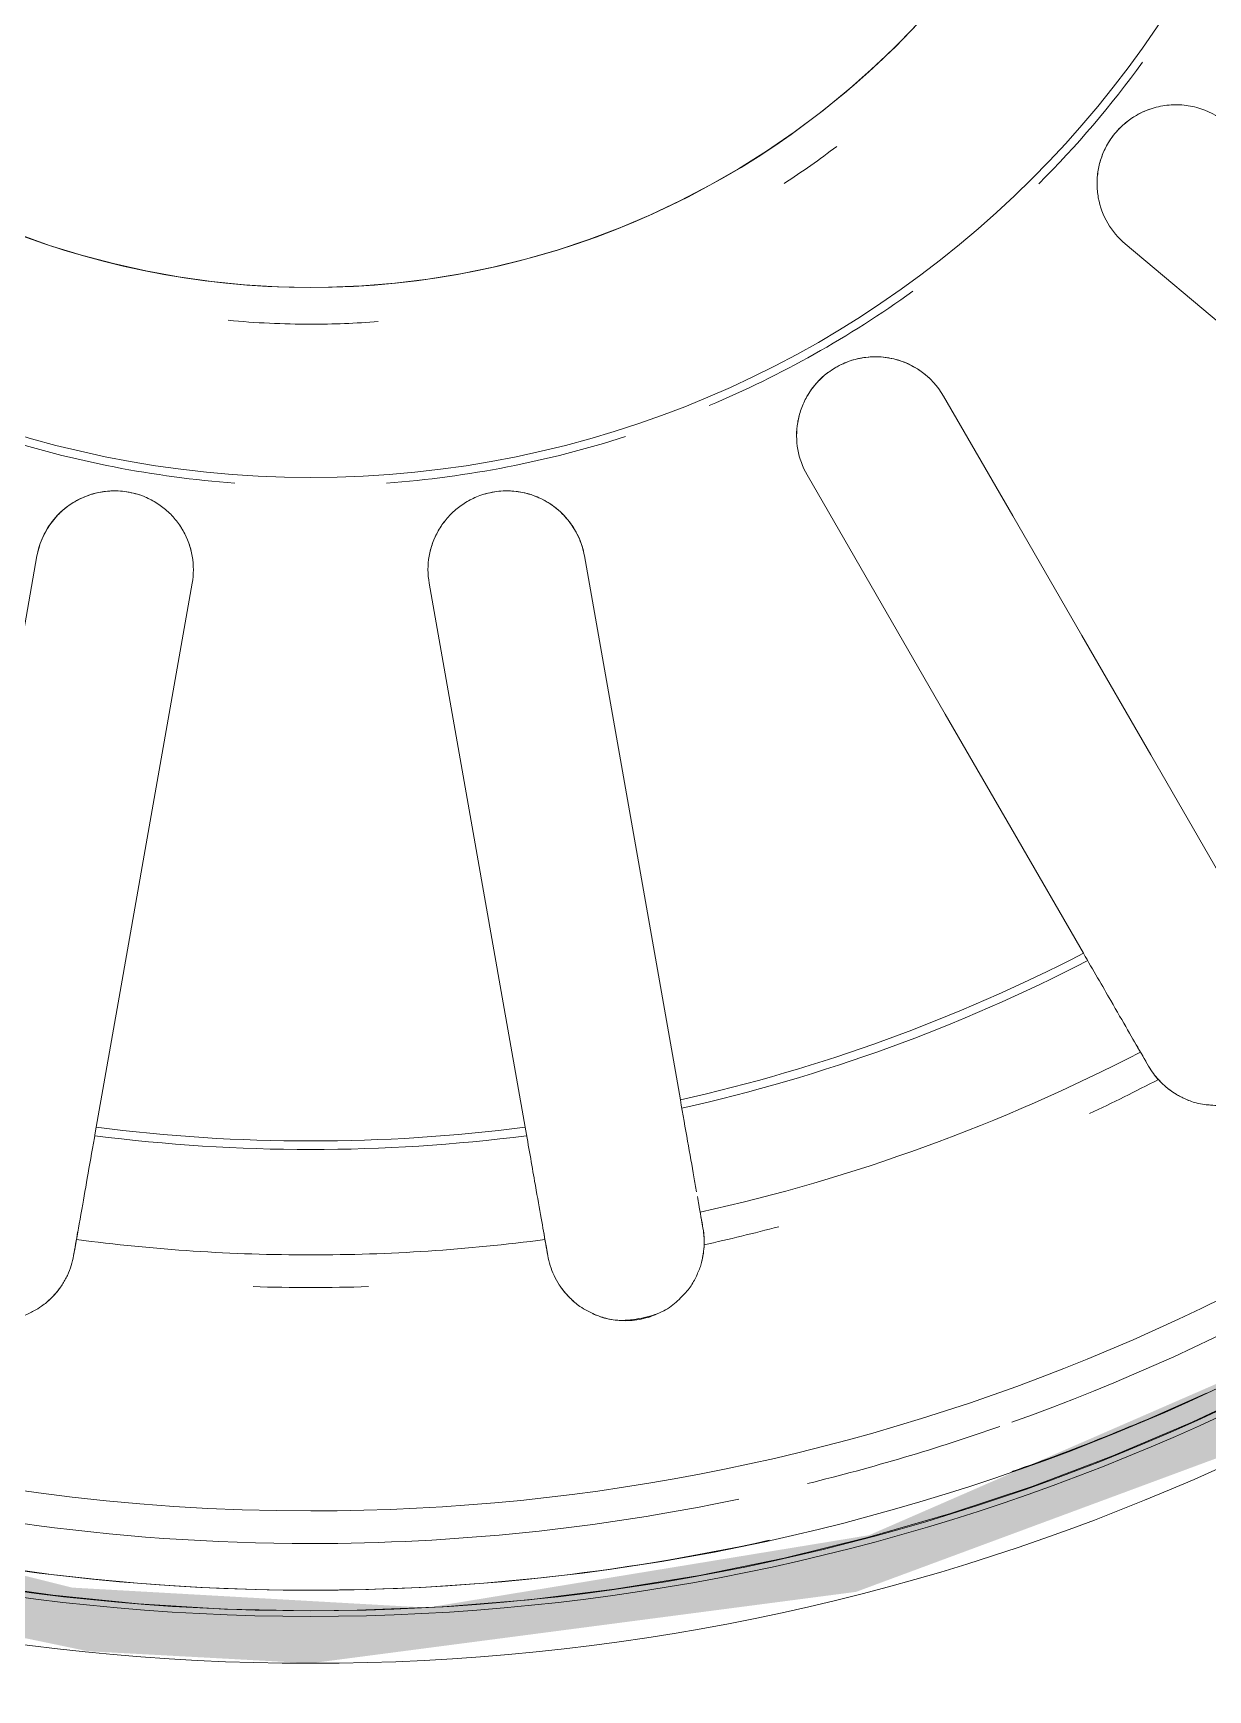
# Model space of a CAD drawing. Header units: millimetres. Extents: x -11245 to 8231, y -22520 to -3800.
# Drawn here: x -7541.9 to -7519.54, y -15010.23 to -14978.68 of the extents above; entities that cross this region are included whole.
import ezdxf

# ---------------------------------------------------------------- set-up
doc = ezdxf.new("R2010")
doc.units = ezdxf.units.MM
for name, color, linetype, lineweight in [('A-DETL-THIN', 151, 'Continuous', 9), ('A-FLOR-PATT', 8, 'Continuous', 25), ('A-GENM', 13, 'Continuous', 9), ('G-IMPT', 8, 'Continuous', 9)]:
    doc.layers.add(name, color=color, linetype=linetype, lineweight=lineweight)

# ---------------------------------------------------------------- blocks, each defined once
blk = doc.blocks.new('CRT_MGN_COZ_Fogão a lenha completo - CRT_MGN_COZ_Fogão a lenha completo-5005769-PONTOS ELÉTRICOS TÉRREO')
at = {"layer": 'G-IMPT', "flags": 128}
for points in [[(2880.925, -58), (2880.958, -56.36), (2881.056, -54.723), (2881.22, -53.092), (2881.449, -51.468), (2881.742, -49.855), (2882.1, -48.254), (2882.522, -46.669), (2883.006, -45.103), (2883.553, -43.557), (2884.161, -42.034), (2884.83, -40.536), (2885.558, -39.067), (2886.344, -37.628), (2887.188, -36.221), (2888.086, -34.85), (2889.039, -33.515)], [(2906.125, -58), (2906.138, -57.368), (2906.176, -56.737), (2906.239, -56.109), (2906.327, -55.483), (2906.44, -54.861), (2906.578, -54.244), (2906.74, -53.634), (2906.927, -53.03), (2907.138, -52.434), (2907.372, -51.847), (2907.63, -51.27), (2907.91, -50.704), (2908.213, -50.149), (2908.538, -49.607), (2908.885, -49.079), (2909.252, -48.564), (2909.639, -48.065), (2910.046, -47.582), (2910.473, -47.115), (2910.917, -46.666), (2911.379, -46.235)], [(2890.653, -50.963), (2893.242, -51.419), (2895.832, -51.876), (2898.422, -52.333), (2901.012, -52.789)], [(2887.993, -53.54), (2887.841, -53.513), (2887.689, -53.486)], [(2900.491, -55.744), (2897.901, -55.287), (2895.311, -54.83), (2892.721, -54.374), (2890.132, -53.917)], [(2885.216, -76.26), (2884.515, -74.778), (2883.874, -73.268), (2883.294, -71.735), (2882.776, -70.179), (2882.32, -68.603), (2881.928, -67.011), (2881.599, -65.404), (2881.335, -63.786), (2881.136, -62.158), (2881.003, -60.524), (2880.935, -58.885), (2880.925, -58)], [(2911.164, -69.569), (2910.71, -69.13), (2910.274, -68.672), (2909.857, -68.198), (2909.459, -67.707), (2909.08, -67.201), (2908.723, -66.68), (2908.386, -66.145), (2908.071, -65.597), (2907.779, -65.037), (2907.508, -64.466), (2907.261, -63.884), (2907.038, -63.293), (2906.838, -62.693), (2906.663, -62.086), (2906.511, -61.473), (2906.385, -60.853), (2906.283, -60.23), (2906.206, -59.602), (2906.155, -58.973), (2906.129, -58.341), (2906.125, -58)], [(2900.491, -60.256), (2897.901, -60.713), (2895.311, -61.17), (2892.721, -61.626), (2890.132, -62.083)], [(2887.993, -62.46), (2887.841, -62.487), (2887.689, -62.514)], [(2890.653, -65.037), (2893.242, -64.581), (2895.832, -64.124), (2898.422, -63.667), (2901.012, -63.211)], [(2888.21, -65.468), (2888.362, -65.441), (2888.514, -65.414)], [(2902.555, -67.451), (2900.278, -68.766), (2898, -70.081), (2895.723, -71.396), (2893.445, -72.711)], [(2894.945, -75.309), (2897.223, -73.994), (2899.5, -72.679), (2901.778, -71.364), (2904.055, -70.049)], [(2906.956, -73.506), (2905.266, -75.52), (2903.575, -77.535), (2901.885, -79.55), (2900.194, -81.564)], [(2891.565, -73.796), (2891.431, -73.874), (2891.297, -73.951)]]:
    blk.add_lwpolyline(points, dxfattribs=at)
at = {"layer": 'G-IMPT'}
for radius, start, end in [(58.454, 90, 270), (57.5, 90, 270), (57.5, 360, 180), (56.5, 360, 180), (42, 0, 180), (41.108, 0, 180), (41, 90, 180), (41, 90, 270), (40.608, 0, 180), (39.099, 360, 180), (39.72, 147.8571, 180), (19.418, 0, 180), (15.8, 90, 270), (40.608, 161.3793, 180), (19.579, 162.1835, 175.7648), (34.223, 172.5121, 180), (32.216, 172.6687, 180), (32.054, 172.6822, 180), (16.5, 174.5429, 180), (34.845, 178.1957, 180), (57.5, 180, 0), (56.5, 180, 0), (42, 180, 270), (41.108, 180, 0), (41, 180, 270), (40.608, 180, 192.4138), (40.608, 180, 0), (39.72, 180, 191.8389), (39.099, 180, 0), (34.845, 180, 181.8043), (34.223, 180, 187.4879), (32.216, 180, 187.3313), (32.054, 180, 187.3178), (19.418, 180, 0), (16.5, 180, 184.4699), (19.579, 184.2352, 197.8165), (32.216, 192.6687, 207.3313), (32.054, 192.6822, 207.3178), (34.845, 192.4126, 194.8187), (34.223, 192.5121, 207.4879), (19.579, 202.7883, 215.8359), (16.5, 213.1179, 217.3674), (39.72, 193.7788, 199.2857), (40.608, 199.1934, 204.8276), (39.72, 199.6361, 237.8133), (19.579, 225.0832, 233.9837), (34.845, 205.1811, 207.5874)]:
    blk.add_arc((2921.925, -58), radius, start, end, dxfattribs=at)
for points, knots in [([(2887.689, -53.486), (2887.626, -53.475), (2887.5, -53.445), (2887.342, -53.384), (2887.221, -53.322), (2887.132, -53.269), (2887.045, -53.208), (2886.959, -53.138), (2886.876, -53.059), (2886.798, -52.973), (2886.717, -52.868), (2886.644, -52.753), (2886.578, -52.622), (2886.526, -52.491), (2886.481, -52.333), (2886.453, -52.161), (2886.445, -51.965), (2886.466, -51.749), (2886.52, -51.539), (2886.594, -51.357), (2886.679, -51.205), (2886.776, -51.07), (2886.878, -50.955), (2886.986, -50.856), (2887.093, -50.775), (2887.197, -50.71), (2887.3, -50.655), (2887.404, -50.61), (2887.51, -50.574), (2887.612, -50.546), (2887.714, -50.527), (2887.849, -50.51), (2888.018, -50.506), (2888.147, -50.521), (2888.21, -50.532)], [-1, -1, -1, -1, -0.944444, -0.888889, -0.861111, -0.833333, -0.805556, -0.777778, -0.75, -0.722222, -0.694444, -0.659722, -0.638889, -0.611111, -0.583333, -0.555556, -0.527778, -0.5, -0.472222, -0.444444, -0.416667, -0.388889, -0.361111, -0.333333, -0.305556, -0.277778, -0.25, -0.222222, -0.194444, -0.166667, -0.138889, -0.111111, -0.055556, 0, 0, 0, 0]), ([(2901.012, -52.789), (2901.139, -52.812), (2901.326, -52.87), (2901.554, -52.994), (2901.711, -53.108), (2901.854, -53.243), (2902.019, -53.446), (2902.195, -53.777), (2902.283, -54.262), (2902.19, -54.794), (2901.963, -55.182), (2901.713, -55.428), (2901.497, -55.577), (2901.259, -55.686), (2900.923, -55.774), (2900.66, -55.774), (2900.491, -55.744)], [-1, -1, -1, -1, -0.916667, -0.875, -0.833333, -0.791667, -0.75, -0.666667, -0.555556, -0.444444, -0.333333, -0.277778, -0.222222, -0.166667, -0.111111, 0, 0, 0, 0]), ([(2901.012, -52.789), (2901.232, -52.828), (2901.524, -52.95), (2901.821, -53.204), (2901.956, -53.368), (2902.048, -53.507), (2902.124, -53.654), (2902.182, -53.804), (2902.223, -53.966), (2902.248, -54.133), (2902.255, -54.295), (2902.241, -54.461), (2902.21, -54.627), (2902.154, -54.815), (2902.053, -55.026), (2901.901, -55.244), (2901.712, -55.427), (2901.424, -55.628), (2901.174, -55.716), (2901.006, -55.745)], [-1, -1, -1, -1, -0.8611111, -0.7916667, -0.7569444, -0.7222222, -0.6875, -0.6527778, -0.6180556, -0.5833333, -0.5486111, -0.5138889, -0.4791667, -0.4444444, -0.3888889, -0.3333333, -0.2777778, -0.2222222, -0.1111111, -0.1111111, -0.1111111, -0.1111111]), ([(2890.132, -53.917), (2889.583, -53.82), (2888.739, -53.671), (2888.167, -53.571), (2887.993, -53.54)], [-1, -1, -1, -1, -0.4, 0, 0, 0, 0]), ([(2901.012, -63.211), (2901.232, -63.172), (2901.524, -63.05), (2901.821, -62.796), (2901.956, -62.632), (2902.048, -62.493), (2902.124, -62.346), (2902.182, -62.196), (2902.223, -62.034), (2902.248, -61.867), (2902.255, -61.705), (2902.241, -61.539), (2902.21, -61.373), (2902.154, -61.185), (2902.053, -60.974), (2901.901, -60.756), (2901.712, -60.573), (2901.424, -60.372), (2901.007, -60.226), (2900.667, -60.225), (2900.491, -60.256)], [-1, -1, -1, -1, -0.861111, -0.791667, -0.756944, -0.722222, -0.6875, -0.652778, -0.618056, -0.583333, -0.548611, -0.513889, -0.479167, -0.444444, -0.388889, -0.333333, -0.277778, -0.222222, -0.111111, 0, 0, 0, 0]), ([(2901.012, -63.211), (2901.139, -63.188), (2901.326, -63.13), (2901.554, -63.006), (2901.711, -62.892), (2901.854, -62.757), (2902.019, -62.554), (2902.195, -62.223), (2902.283, -61.738), (2902.19, -61.206), (2901.963, -60.818), (2901.713, -60.572), (2901.497, -60.423), (2901.259, -60.314), (2901.091, -60.27), (2901.006, -60.255)], [-1, -1, -1, -1, -0.9166667, -0.875, -0.8333333, -0.7916667, -0.75, -0.6666667, -0.5555556, -0.4444444, -0.3333333, -0.2777778, -0.2222222, -0.1666667, -0.1111111, -0.1111111, -0.1111111, -0.1111111]), ([(2887.993, -62.46), (2888.254, -62.414), (2888.9, -62.3), (2889.765, -62.147), (2890.132, -62.083)], [-1, -1, -1, -1, -0.4, 0, 0, 0, 0]), ([(2887.689, -62.514), (2887.559, -62.535), (2887.372, -62.596), (2887.161, -62.711), (2887.043, -62.792), (2886.959, -62.863), (2886.876, -62.941), (2886.795, -63.026), (2886.711, -63.132), (2886.646, -63.247), (2886.58, -63.38), (2886.523, -63.513), (2886.475, -63.673), (2886.451, -63.841), (2886.458, -64.034), (2886.486, -64.25), (2886.534, -64.463), (2886.594, -64.646), (2886.673, -64.795), (2886.773, -64.929), (2886.882, -65.043), (2886.987, -65.144), (2887.088, -65.227), (2887.194, -65.292), (2887.3, -65.344), (2887.405, -65.39), (2887.508, -65.428), (2887.646, -65.463), (2887.884, -65.499), (2888.081, -65.492), (2888.21, -65.468)], [-1, -1, -1, -1, -0.888889, -0.833333, -0.805556, -0.777778, -0.75, -0.722222, -0.694444, -0.659722, -0.638889, -0.611111, -0.583333, -0.555556, -0.527778, -0.5, -0.472222, -0.444444, -0.416667, -0.388889, -0.361111, -0.333333, -0.305556, -0.277778, -0.25, -0.222222, -0.194444, -0.166667, -0.111111, 0, 0, 0, 0]), ([(2890.653, -65.037), (2890.104, -65.134), (2889.472, -65.246), (2888.993, -65.33), (2888.904, -65.346)], [-1, -1, -1, -1, -0.4, -0.2513321, -0.2513321, -0.2513321, -0.2513321]), ([(2904.055, -70.049), (2904.249, -69.937), (2904.482, -69.722), (2904.673, -69.383), (2904.744, -69.182), (2904.783, -69.021), (2904.805, -68.856), (2904.807, -68.695), (2904.791, -68.529), (2904.758, -68.364), (2904.708, -68.209), (2904.639, -68.058), (2904.552, -67.912), (2904.435, -67.755), (2904.268, -67.592), (2904.051, -67.439), (2903.811, -67.331), (2903.472, -67.24), (2903.03, -67.246), (2902.711, -67.362), (2902.555, -67.451)], [-1, -1, -1, -1, -0.861111, -0.791667, -0.756944, -0.722222, -0.6875, -0.652778, -0.618056, -0.583333, -0.548611, -0.513889, -0.479167, -0.444444, -0.388889, -0.333333, -0.277778, -0.222222, -0.111111, 0, 0, 0, 0]), ([(2904.363, -69.814), (2904.408, -69.769), (2904.494, -69.671), (2904.604, -69.51), (2904.691, -69.335), (2904.777, -69.088), (2904.829, -68.716), (2904.746, -68.23), (2904.477, -67.763), (2904.131, -67.476), (2903.811, -67.33), (2903.557, -67.264), (2903.297, -67.243), (2903.124, -67.259), (2903.039, -67.274)], [-0.9166667, -0.9166667, -0.9166667, -0.9166667, -0.875, -0.8333333, -0.7916667, -0.75, -0.6666667, -0.5555556, -0.4444444, -0.3333333, -0.2777778, -0.2222222, -0.1666667, -0.1111111, -0.1111111, -0.1111111, -0.1111111]), ([(2891.565, -73.796), (2891.794, -73.664), (2892.362, -73.336), (2893.123, -72.897), (2893.445, -72.711)], [-1, -1, -1, -1, -0.4, 0, 0, 0, 0]), ([(2909.254, -75.434), (2909.398, -75.263), (2909.543, -74.982), (2909.607, -74.597), (2909.605, -74.384), (2909.586, -74.219), (2909.55, -74.057), (2909.498, -73.905), (2909.426, -73.754), (2909.337, -73.61), (2909.238, -73.482), (2909.121, -73.364), (2908.99, -73.256), (2908.826, -73.148), (2908.614, -73.052), (2908.357, -72.983), (2908.095, -72.964), (2907.745, -72.994), (2907.332, -73.151), (2907.071, -73.369), (2906.956, -73.506)], [-1, -1, -1, -1, -0.861111, -0.791667, -0.756944, -0.722222, -0.6875, -0.652778, -0.618056, -0.583333, -0.548611, -0.513889, -0.479167, -0.444444, -0.388889, -0.333333, -0.277778, -0.222222, -0.111111, 0, 0, 0, 0]), ([(2909.518, -73.966), (2909.459, -73.8), (2909.281, -73.489), (2908.868, -73.142), (2908.445, -72.99), (2908.095, -72.962), (2907.92, -72.979), (2907.835, -72.994)], [-0.6666667, -0.6666667, -0.6666667, -0.6666667, -0.5555556, -0.4444444, -0.3333333, -0.2777778, -0.2222222, -0.2222222, -0.2222222, -0.2222222]), ([(2891.297, -73.951), (2891.183, -74.015), (2891.028, -74.136), (2890.868, -74.317), (2890.786, -74.433), (2890.731, -74.528), (2890.68, -74.63), (2890.632, -74.739), (2890.59, -74.866), (2890.568, -74.997), (2890.552, -75.144), (2890.544, -75.289), (2890.553, -75.456), (2890.588, -75.621), (2890.661, -75.801), (2890.761, -75.994), (2890.879, -76.177), (2890.998, -76.329), (2891.123, -76.442), (2891.263, -76.533), (2891.404, -76.604), (2891.537, -76.663), (2891.661, -76.706), (2891.783, -76.731), (2891.9, -76.744), (2892.014, -76.751), (2892.124, -76.751), (2892.266, -76.737), (2892.502, -76.69), (2892.684, -76.616), (2892.797, -76.549)], [-1, -1, -1, -1, -0.888889, -0.833333, -0.805556, -0.777778, -0.75, -0.722222, -0.694444, -0.659722, -0.638889, -0.611111, -0.583333, -0.555556, -0.527778, -0.5, -0.472222, -0.444444, -0.416667, -0.388889, -0.361111, -0.333333, -0.305556, -0.277778, -0.25, -0.222222, -0.194444, -0.166667, -0.111111, 0, 0, 0, 0]), ([(2891.042, -74.137), (2891.002, -74.173), (2890.924, -74.251), (2890.834, -74.364), (2890.769, -74.463), (2890.724, -74.541), (2890.683, -74.625), (2890.657, -74.685), (2890.645, -74.716)], [-1, -1, -1, -1, -0.9444444, -0.8888889, -0.8611111, -0.8333333, -0.8055556, -0.7777778, -0.7777778, -0.7777778, -0.7777778])]:
    blk.add_open_spline(points, degree=3, knots=knots, dxfattribs=at)
for points in [[(2887.088, -53.238), (2887.065, -53.221), (2887.017, -53.185), (2886.947, -53.127), (2886.879, -53.063), (2886.835, -53.015), (2886.814, -52.99)], [(2887.689, -53.486), (2887.828, -53.511), (2887.982, -53.538), (2888.151, -53.568)], [(2888.151, -62.432), (2887.982, -62.462), (2887.828, -62.489), (2887.689, -62.514)], [(2887.089, -62.762), (2887.065, -62.779), (2887.017, -62.814), (2886.948, -62.873), (2886.881, -62.937), (2886.836, -62.985), (2886.814, -63.01)], [(2886.582, -63.373), (2886.565, -63.411), (2886.533, -63.49), (2886.494, -63.619), (2886.465, -63.76), (2886.449, -63.908), (2886.448, -64.074), (2886.468, -64.251), (2886.51, -64.425), (2886.548, -64.528), (2886.568, -64.576)], [(2887.561, -65.44), (2887.617, -65.455), (2887.731, -65.478), (2887.841, -65.488), (2887.895, -65.49)], [(2887.895, -65.49), (2887.942, -65.492), (2888.042, -65.491), (2888.152, -65.478), (2888.21, -65.468)], [(2888.21, -65.468), (2888.349, -65.444), (2888.503, -65.416), (2888.672, -65.387)], [(2888.815, -65.361), (2888.702, -65.381), (2888.601, -65.399), (2888.514, -65.414)], [(2891.703, -73.716), (2891.555, -73.802), (2891.419, -73.88), (2891.297, -73.951)], [(2891.297, -73.951), (2891.247, -73.98), (2891.154, -74.042), (2891.077, -74.105), (2891.042, -74.137)]]:
    blk.add_open_spline(points, degree=3, dxfattribs=at)
blk = doc.blocks.new('CRT_MGN_COZ_Fogão a lenha completo - CRT_MGN_COZ_Fogão a lenha completo-V30-PONTOS ELÉTRICOS TÉRREO')
at = {"layer": 'G-IMPT', "flags": 128}
for points in [[(2880.925, -58), (2880.958, -56.36), (2881.056, -54.723), (2881.22, -53.092), (2881.449, -51.468), (2881.742, -49.855), (2882.1, -48.254), (2882.522, -46.669), (2883.006, -45.103), (2883.553, -43.557), (2884.161, -42.034), (2884.83, -40.536), (2885.558, -39.067), (2886.344, -37.628), (2887.188, -36.221), (2888.086, -34.85), (2889.039, -33.515)], [(2906.125, -58), (2906.138, -57.368), (2906.176, -56.737), (2906.239, -56.109), (2906.327, -55.483), (2906.44, -54.861), (2906.578, -54.244), (2906.74, -53.634), (2906.927, -53.03), (2907.138, -52.434), (2907.372, -51.847), (2907.63, -51.27), (2907.91, -50.704), (2908.213, -50.149), (2908.538, -49.607), (2908.885, -49.079), (2909.252, -48.564), (2909.639, -48.065), (2910.046, -47.582), (2910.473, -47.115), (2910.917, -46.666), (2911.379, -46.235)], [(2890.653, -50.963), (2893.242, -51.419), (2895.832, -51.876), (2898.422, -52.333), (2901.012, -52.789)], [(2887.993, -53.54), (2887.841, -53.513), (2887.689, -53.486)], [(2900.491, -55.744), (2897.901, -55.287), (2895.311, -54.83), (2892.721, -54.374), (2890.132, -53.917)], [(2885.216, -76.26), (2884.515, -74.778), (2883.874, -73.268), (2883.294, -71.735), (2882.776, -70.179), (2882.32, -68.603), (2881.928, -67.011), (2881.599, -65.404), (2881.335, -63.786), (2881.136, -62.158), (2881.003, -60.524), (2880.935, -58.885), (2880.925, -58)], [(2911.164, -69.569), (2910.71, -69.13), (2910.274, -68.672), (2909.857, -68.198), (2909.459, -67.707), (2909.08, -67.201), (2908.723, -66.68), (2908.386, -66.145), (2908.071, -65.597), (2907.779, -65.037), (2907.508, -64.466), (2907.261, -63.884), (2907.038, -63.293), (2906.838, -62.693), (2906.663, -62.086), (2906.511, -61.473), (2906.385, -60.853), (2906.283, -60.23), (2906.206, -59.602), (2906.155, -58.973), (2906.129, -58.341), (2906.125, -58)], [(2900.491, -60.256), (2897.901, -60.713), (2895.311, -61.17), (2892.721, -61.626), (2890.132, -62.083)], [(2887.993, -62.46), (2887.841, -62.487), (2887.689, -62.514)], [(2890.653, -65.037), (2893.242, -64.581), (2895.832, -64.124), (2898.422, -63.667), (2901.012, -63.211)], [(2888.21, -65.468), (2888.362, -65.441), (2888.514, -65.414)], [(2902.555, -67.451), (2900.278, -68.766), (2898, -70.081), (2895.723, -71.396), (2893.445, -72.711)], [(2894.945, -75.309), (2897.223, -73.994), (2899.5, -72.679), (2901.778, -71.364), (2904.055, -70.049)], [(2906.956, -73.506), (2905.266, -75.52), (2903.575, -77.535), (2901.885, -79.55), (2900.194, -81.564)], [(2891.565, -73.796), (2891.431, -73.874), (2891.297, -73.951)]]:
    blk.add_lwpolyline(points, dxfattribs=at)
at = {"layer": 'G-IMPT'}
for radius, start, end in [(58.454, 90, 270), (57.5, 90, 270), (57.5, 360, 180), (56.5, 360, 180), (42, 0, 180), (41.108, 0, 180), (41, 90, 180), (41, 90, 270), (40.608, 0, 180), (39.099, 360, 180), (39.72, 147.8571, 180), (19.418, 0, 180), (15.8, 90, 270), (40.608, 161.3793, 180), (19.579, 162.1835, 175.7648), (34.223, 172.5121, 180), (32.216, 172.6687, 180), (32.054, 172.6822, 180), (16.5, 174.5429, 180), (34.845, 178.1957, 180), (57.5, 180, 0), (56.5, 180, 0), (42, 180, 270), (41.108, 180, 0), (41, 180, 270), (40.608, 180, 192.4138), (40.608, 180, 0), (39.72, 180, 191.8389), (39.099, 180, 0), (34.845, 180, 181.8043), (34.223, 180, 187.4879), (32.216, 180, 187.3313), (32.054, 180, 187.3178), (19.418, 180, 0), (16.5, 180, 184.4699), (19.579, 184.2352, 197.8165), (32.216, 192.6687, 207.3313), (32.054, 192.6822, 207.3178), (34.845, 192.4126, 194.8187), (34.223, 192.5121, 207.4879), (19.579, 202.7883, 215.8359), (16.5, 213.1179, 217.3674), (39.72, 193.7788, 199.2857), (40.608, 199.1934, 204.8276), (39.72, 199.6361, 237.8133), (19.579, 225.0832, 233.9837), (34.845, 205.1811, 207.5874)]:
    blk.add_arc((2921.925, -58), radius, start, end, dxfattribs=at)
for points, knots in [([(2887.689, -53.486), (2887.626, -53.475), (2887.5, -53.445), (2887.342, -53.384), (2887.221, -53.322), (2887.132, -53.269), (2887.045, -53.208), (2886.959, -53.138), (2886.876, -53.059), (2886.798, -52.973), (2886.717, -52.868), (2886.644, -52.753), (2886.578, -52.622), (2886.526, -52.491), (2886.481, -52.333), (2886.453, -52.161), (2886.445, -51.965), (2886.466, -51.749), (2886.52, -51.539), (2886.594, -51.357), (2886.679, -51.205), (2886.776, -51.07), (2886.878, -50.955), (2886.986, -50.856), (2887.093, -50.775), (2887.197, -50.71), (2887.3, -50.655), (2887.404, -50.61), (2887.51, -50.574), (2887.612, -50.546), (2887.714, -50.527), (2887.849, -50.51), (2888.018, -50.506), (2888.147, -50.521), (2888.21, -50.532)], [-1, -1, -1, -1, -0.944444, -0.888889, -0.861111, -0.833333, -0.805556, -0.777778, -0.75, -0.722222, -0.694444, -0.659722, -0.638889, -0.611111, -0.583333, -0.555556, -0.527778, -0.5, -0.472222, -0.444444, -0.416667, -0.388889, -0.361111, -0.333333, -0.305556, -0.277778, -0.25, -0.222222, -0.194444, -0.166667, -0.138889, -0.111111, -0.055556, 0, 0, 0, 0]), ([(2901.012, -52.789), (2901.139, -52.812), (2901.326, -52.87), (2901.554, -52.994), (2901.711, -53.108), (2901.854, -53.243), (2902.019, -53.446), (2902.195, -53.777), (2902.283, -54.262), (2902.19, -54.794), (2901.963, -55.182), (2901.713, -55.428), (2901.497, -55.577), (2901.259, -55.686), (2900.923, -55.774), (2900.66, -55.774), (2900.491, -55.744)], [-1, -1, -1, -1, -0.916667, -0.875, -0.833333, -0.791667, -0.75, -0.666667, -0.555556, -0.444444, -0.333333, -0.277778, -0.222222, -0.166667, -0.111111, 0, 0, 0, 0]), ([(2901.012, -52.789), (2901.232, -52.828), (2901.524, -52.95), (2901.821, -53.204), (2901.956, -53.368), (2902.048, -53.507), (2902.124, -53.654), (2902.182, -53.804), (2902.223, -53.966), (2902.248, -54.133), (2902.255, -54.295), (2902.241, -54.461), (2902.21, -54.627), (2902.154, -54.815), (2902.053, -55.026), (2901.901, -55.244), (2901.712, -55.427), (2901.424, -55.628), (2901.174, -55.716), (2901.006, -55.745)], [-1, -1, -1, -1, -0.8611111, -0.7916667, -0.7569444, -0.7222222, -0.6875, -0.6527778, -0.6180556, -0.5833333, -0.5486111, -0.5138889, -0.4791667, -0.4444444, -0.3888889, -0.3333333, -0.2777778, -0.2222222, -0.1111111, -0.1111111, -0.1111111, -0.1111111]), ([(2890.132, -53.917), (2889.583, -53.82), (2888.739, -53.671), (2888.167, -53.571), (2887.993, -53.54)], [-1, -1, -1, -1, -0.4, 0, 0, 0, 0]), ([(2901.012, -63.211), (2901.232, -63.172), (2901.524, -63.05), (2901.821, -62.796), (2901.956, -62.632), (2902.048, -62.493), (2902.124, -62.346), (2902.182, -62.196), (2902.223, -62.034), (2902.248, -61.867), (2902.255, -61.705), (2902.241, -61.539), (2902.21, -61.373), (2902.154, -61.185), (2902.053, -60.974), (2901.901, -60.756), (2901.712, -60.573), (2901.424, -60.372), (2901.007, -60.226), (2900.667, -60.225), (2900.491, -60.256)], [-1, -1, -1, -1, -0.861111, -0.791667, -0.756944, -0.722222, -0.6875, -0.652778, -0.618056, -0.583333, -0.548611, -0.513889, -0.479167, -0.444444, -0.388889, -0.333333, -0.277778, -0.222222, -0.111111, 0, 0, 0, 0]), ([(2901.012, -63.211), (2901.139, -63.188), (2901.326, -63.13), (2901.554, -63.006), (2901.711, -62.892), (2901.854, -62.757), (2902.019, -62.554), (2902.195, -62.223), (2902.283, -61.738), (2902.19, -61.206), (2901.963, -60.818), (2901.713, -60.572), (2901.497, -60.423), (2901.259, -60.314), (2901.091, -60.27), (2901.006, -60.255)], [-1, -1, -1, -1, -0.9166667, -0.875, -0.8333333, -0.7916667, -0.75, -0.6666667, -0.5555556, -0.4444444, -0.3333333, -0.2777778, -0.2222222, -0.1666667, -0.1111111, -0.1111111, -0.1111111, -0.1111111]), ([(2887.993, -62.46), (2888.254, -62.414), (2888.9, -62.3), (2889.765, -62.147), (2890.132, -62.083)], [-1, -1, -1, -1, -0.4, 0, 0, 0, 0]), ([(2887.689, -62.514), (2887.559, -62.535), (2887.372, -62.596), (2887.161, -62.711), (2887.043, -62.792), (2886.959, -62.863), (2886.876, -62.941), (2886.795, -63.026), (2886.711, -63.132), (2886.646, -63.247), (2886.58, -63.38), (2886.523, -63.513), (2886.475, -63.673), (2886.451, -63.841), (2886.458, -64.034), (2886.486, -64.25), (2886.534, -64.463), (2886.594, -64.646), (2886.673, -64.795), (2886.773, -64.929), (2886.882, -65.043), (2886.987, -65.144), (2887.088, -65.227), (2887.194, -65.292), (2887.3, -65.344), (2887.405, -65.39), (2887.508, -65.428), (2887.646, -65.463), (2887.884, -65.499), (2888.081, -65.492), (2888.21, -65.468)], [-1, -1, -1, -1, -0.888889, -0.833333, -0.805556, -0.777778, -0.75, -0.722222, -0.694444, -0.659722, -0.638889, -0.611111, -0.583333, -0.555556, -0.527778, -0.5, -0.472222, -0.444444, -0.416667, -0.388889, -0.361111, -0.333333, -0.305556, -0.277778, -0.25, -0.222222, -0.194444, -0.166667, -0.111111, 0, 0, 0, 0]), ([(2890.653, -65.037), (2890.104, -65.134), (2889.472, -65.246), (2888.993, -65.33), (2888.904, -65.346)], [-1, -1, -1, -1, -0.4, -0.2513321, -0.2513321, -0.2513321, -0.2513321]), ([(2904.055, -70.049), (2904.249, -69.937), (2904.482, -69.722), (2904.673, -69.383), (2904.744, -69.182), (2904.783, -69.021), (2904.805, -68.856), (2904.807, -68.695), (2904.791, -68.529), (2904.758, -68.364), (2904.708, -68.209), (2904.639, -68.058), (2904.552, -67.912), (2904.435, -67.755), (2904.268, -67.592), (2904.051, -67.439), (2903.811, -67.331), (2903.472, -67.24), (2903.03, -67.246), (2902.711, -67.362), (2902.555, -67.451)], [-1, -1, -1, -1, -0.861111, -0.791667, -0.756944, -0.722222, -0.6875, -0.652778, -0.618056, -0.583333, -0.548611, -0.513889, -0.479167, -0.444444, -0.388889, -0.333333, -0.277778, -0.222222, -0.111111, 0, 0, 0, 0]), ([(2904.363, -69.814), (2904.408, -69.769), (2904.494, -69.671), (2904.604, -69.51), (2904.691, -69.335), (2904.777, -69.088), (2904.829, -68.716), (2904.746, -68.23), (2904.477, -67.763), (2904.131, -67.476), (2903.811, -67.33), (2903.557, -67.264), (2903.297, -67.243), (2903.124, -67.259), (2903.039, -67.274)], [-0.9166667, -0.9166667, -0.9166667, -0.9166667, -0.875, -0.8333333, -0.7916667, -0.75, -0.6666667, -0.5555556, -0.4444444, -0.3333333, -0.2777778, -0.2222222, -0.1666667, -0.1111111, -0.1111111, -0.1111111, -0.1111111]), ([(2891.565, -73.796), (2891.794, -73.664), (2892.362, -73.336), (2893.123, -72.897), (2893.445, -72.711)], [-1, -1, -1, -1, -0.4, 0, 0, 0, 0]), ([(2909.254, -75.434), (2909.398, -75.263), (2909.543, -74.982), (2909.607, -74.597), (2909.605, -74.384), (2909.586, -74.219), (2909.55, -74.057), (2909.498, -73.905), (2909.426, -73.754), (2909.337, -73.61), (2909.238, -73.482), (2909.121, -73.364), (2908.99, -73.256), (2908.826, -73.148), (2908.614, -73.052), (2908.357, -72.983), (2908.095, -72.964), (2907.745, -72.994), (2907.332, -73.151), (2907.071, -73.369), (2906.956, -73.506)], [-1, -1, -1, -1, -0.861111, -0.791667, -0.756944, -0.722222, -0.6875, -0.652778, -0.618056, -0.583333, -0.548611, -0.513889, -0.479167, -0.444444, -0.388889, -0.333333, -0.277778, -0.222222, -0.111111, 0, 0, 0, 0]), ([(2909.518, -73.966), (2909.459, -73.8), (2909.281, -73.489), (2908.868, -73.142), (2908.445, -72.99), (2908.095, -72.962), (2907.92, -72.979), (2907.835, -72.994)], [-0.6666667, -0.6666667, -0.6666667, -0.6666667, -0.5555556, -0.4444444, -0.3333333, -0.2777778, -0.2222222, -0.2222222, -0.2222222, -0.2222222]), ([(2891.297, -73.951), (2891.183, -74.015), (2891.028, -74.136), (2890.868, -74.317), (2890.786, -74.433), (2890.731, -74.528), (2890.68, -74.63), (2890.632, -74.739), (2890.59, -74.866), (2890.568, -74.997), (2890.552, -75.144), (2890.544, -75.289), (2890.553, -75.456), (2890.588, -75.621), (2890.661, -75.801), (2890.761, -75.994), (2890.879, -76.177), (2890.998, -76.329), (2891.123, -76.442), (2891.263, -76.533), (2891.404, -76.604), (2891.537, -76.663), (2891.661, -76.706), (2891.783, -76.731), (2891.9, -76.744), (2892.014, -76.751), (2892.124, -76.751), (2892.266, -76.737), (2892.502, -76.69), (2892.684, -76.616), (2892.797, -76.549)], [-1, -1, -1, -1, -0.888889, -0.833333, -0.805556, -0.777778, -0.75, -0.722222, -0.694444, -0.659722, -0.638889, -0.611111, -0.583333, -0.555556, -0.527778, -0.5, -0.472222, -0.444444, -0.416667, -0.388889, -0.361111, -0.333333, -0.305556, -0.277778, -0.25, -0.222222, -0.194444, -0.166667, -0.111111, 0, 0, 0, 0]), ([(2891.042, -74.137), (2891.002, -74.173), (2890.924, -74.251), (2890.834, -74.364), (2890.769, -74.463), (2890.724, -74.541), (2890.683, -74.625), (2890.657, -74.685), (2890.645, -74.716)], [-1, -1, -1, -1, -0.9444444, -0.8888889, -0.8611111, -0.8333333, -0.8055556, -0.7777778, -0.7777778, -0.7777778, -0.7777778])]:
    blk.add_open_spline(points, degree=3, knots=knots, dxfattribs=at)
for points in [[(2887.088, -53.238), (2887.065, -53.221), (2887.017, -53.185), (2886.947, -53.127), (2886.879, -53.063), (2886.835, -53.015), (2886.814, -52.99)], [(2887.689, -53.486), (2887.828, -53.511), (2887.982, -53.538), (2888.151, -53.568)], [(2888.151, -62.432), (2887.982, -62.462), (2887.828, -62.489), (2887.689, -62.514)], [(2887.089, -62.762), (2887.065, -62.779), (2887.017, -62.814), (2886.948, -62.873), (2886.881, -62.937), (2886.836, -62.985), (2886.814, -63.01)], [(2886.582, -63.373), (2886.565, -63.411), (2886.533, -63.49), (2886.494, -63.619), (2886.465, -63.76), (2886.449, -63.908), (2886.448, -64.074), (2886.468, -64.251), (2886.51, -64.425), (2886.548, -64.528), (2886.568, -64.576)], [(2887.561, -65.44), (2887.617, -65.455), (2887.731, -65.478), (2887.841, -65.488), (2887.895, -65.49)], [(2887.895, -65.49), (2887.942, -65.492), (2888.042, -65.491), (2888.152, -65.478), (2888.21, -65.468)], [(2888.21, -65.468), (2888.349, -65.444), (2888.503, -65.416), (2888.672, -65.387)], [(2888.815, -65.361), (2888.702, -65.381), (2888.601, -65.399), (2888.514, -65.414)], [(2891.703, -73.716), (2891.555, -73.802), (2891.419, -73.88), (2891.297, -73.951)], [(2891.297, -73.951), (2891.247, -73.98), (2891.154, -74.042), (2891.077, -74.105), (2891.042, -74.137)]]:
    blk.add_open_spline(points, degree=3, dxfattribs=at)

msp = doc.modelspace()

# ---------------------------------------------------------------- hatches: boundary and pattern name
at = {"layer": 'A-FLOR-PATT', "lineweight": 9}
h = msp.add_hatch(dxfattribs=at)
h.set_pattern_fill('FP_1', color=9, style=0, pattern_type=2)
h.set_pattern_definition([(0, (0, 0), (609.6, 152.4), [25.146, -432.054, 25.146, -432.054, -2438.4]), (0, (0, 0), (609.6, 152.4), [-914.4, 25.146, -889.254, 25.146, -432.054, -1066.8]), (0, (0, 0), (609.6, 152.4), [-2286, 25.146, -279.654, 25.146, -736.854]), (120, (228.6, 76.2), (-436.7823, 451.7291), [25.146, -432.054, 25.146, -432.054, -2438.4]), (120, (228.6, 76.2), (-436.7823, 451.7291), [-914.4, 25.146, -889.254, 25.146, -432.054, -1066.8]), (120, (228.6, 76.2), (-436.7823, 451.7291), [-2286, 25.146, -279.654, 25.146, -736.854]), (240, (304.8, 381), (-172.8177, -604.1291), [25.146, -432.054, 25.146, -432.054, -2438.4]), (240, (304.8, 381), (-172.8177, -604.1291), [-914.4, 25.146, -889.254, 25.146, -432.054, -1066.8]), (240, (304.8, 381), (-172.8177, -604.1291), [-2286, 25.146, -279.654, 25.146, -736.854])])
h.paths.add_polyline_path([(-7253.156, -5639.186), (-7250.914, -5640.48), (-7252.12, -5639.615)])
h.paths.add_polyline_path([(-7254.62, -5635.651), (-7253.95, -5638.151), (-7254.084, -5636.945), (-7254.45, -5636.062)])
h.paths.add_polyline_path([(-11044.62, -19319.651), (-7944.62, -19319.651), (-7944.62, -17819.651), (-7954.62, -17819.651), (-7954.62, -17359.651), (-7944.62, -17359.651), (-7944.62, -17039.651), (-7954.62, -17039.651), (-7954.62, -16739.651), (-7944.62, -16739.651), (-7944.62, -16439.651), (-7964.62, -16439.651), (-7964.613, -16039.651), (-7944.62, -16039.651), (-7944.62, -16034.651), (-7964.62, -16034.651), (-7964.613, -15634.651), (-7944.62, -15634.651), (-7944.62, -15589.651), (-7964.62, -15589.651), (-7964.613, -15189.651), (-7944.62, -15189.651), (-7944.62, -15184.651), (-7964.62, -15184.651), (-7964.613, -14784.651), (-7944.62, -14784.651), (-7944.62, -14739.651), (-7964.62, -14739.651), (-7964.613, -14339.651), (-7944.62, -14339.651), (-7944.62, -14334.651), (-7964.62, -14334.651), (-7964.613, -13934.651), (-7944.62, -13934.651), (-7944.62, -13889.651), (-7605.159, -13889.651), (-7507.12, -13833.048), (-7507.12, -13889.651), (-7455.159, -13889.651), (-7357.12, -13833.048), (-7357.12, -13889.651), (-7244.62, -13889.651), (-7244.62, -13464.151), (-7270.502, -13460.743), (-7294.62, -13450.753), (-7315.331, -13434.861), (-7331.223, -13414.151), (-7341.213, -13390.033), (-7344.62, -13364.151), (-7341.213, -13338.269), (-7331.223, -13314.151), (-7315.331, -13293.44), (-7294.62, -13277.548), (-7270.502, -13267.558), (-7244.62, -13264.151), (-7244.62, -13088.651), (-7254.62, -13088.651), (-7254.62, -12988.651), (-7244.62, -12988.651), (-7244.62, -8790.651), (-7254.62, -8790.651), (-7254.62, -8690.651), (-7244.62, -8690.651), (-7244.62, -8355.151), (-7270.502, -8351.743), (-7294.62, -8341.753), (-7315.331, -8325.861), (-7331.223, -8305.151), (-7341.213, -8281.033), (-7344.62, -8255.151), (-7341.213, -8229.269), (-7331.223, -8205.151), (-7315.331, -8184.44), (-7294.62, -8168.548), (-7270.502, -8158.558), (-7244.62, -8155.151), (-7244.62, -8139.651), (-7254.62, -8139.651), (-7253.95, -5539.651), (-7244.62, -5539.651), (-7244.62, -5299.651), (-7044.62, -5299.651), (-7041.213, -5273.769), (-7031.223, -5249.651), (-7015.205, -5228.844), (-6994.62, -5213.048), (-6970.502, -5203.058), (-6944.62, -5199.651), (-6918.738, -5203.058), (-6894.62, -5213.048), (-6873.909, -5228.94), (-6858.018, -5249.651), (-6848.027, -5273.769), (-6844.62, -5299.651), (-6663.62, -5299.651), (-6663.62, -5289.651), (-6563.62, -5289.651), (-6563.62, -5299.651), (-3065.62, -5299.291), (-3065.62, -5289.651), (-2965.62, -5289.651), (-2965.62, -5299.651), (-2784.62, -5299.651), (-2781.213, -5273.769), (-2771.223, -5249.651), (-2755.331, -5228.94), (-2734.62, -5213.048), (-2710.502, -5203.058), (-2684.62, -5199.651), (-2658.738, -5203.058), (-2634.62, -5213.048), (-2613.909, -5228.94), (-2598.018, -5249.651), (-2588.027, -5273.769), (-2584.62, -5299.651), (-2524.62, -5299.651), (-2524.62, -3999.651), (-2584.62, -3999.651), (-2584.62, -3939.651), (-7042.12, -3939.651), (-7042.12, -3859.651), (-2584.62, -3859.651), (-2584.62, -3799.651), (-7044.62, -3799.651), (-7044.62, -3999.651), (-7244.62, -3999.651), (-7244.62, -3799.651), (-11044.62, -3799.651), (-11044.62, -3999.651), (-11244.62, -3999.651), (-11244.62, -7934.651), (-11044.62, -7934.651), (-11044.62, -8134.651), (-11244.62, -8134.651), (-11244.62, -11579.651), (-11044.62, -11579.651), (-11044.62, -11779.651), (-11244.62, -11779.651), (-11244.62, -15224.651), (-11044.62, -15224.651), (-11044.62, -15424.651), (-11244.62, -15424.651), (-11244.62, -19119.651), (-11044.62, -19119.651)])
h.paths.add_polyline_path([(-7504.62, -15607.726), (-7490.696, -15606.479), (-7477.518, -15602.997), (-7466.256, -15598.006), (-7455.502, -15591.067), (-7446.37, -15582.947), (-7438.697, -15573.749), (-7431.713, -15561.904), (-7427.342, -15550.895), (-7424.393, -15537.501), (-7424.486, -15531.805), (-7425.973, -15541.09), (-7429.275, -15553.452), (-7434.39, -15564.922), (-7440.362, -15574.336), (-7448.816, -15584.001), (-7459.509, -15592.725), (-7470.234, -15598.897), (-7480.561, -15602.997), (-7493.322, -15605.885), (-7504.62, -15607.637)])
h.paths.add_polyline_path([(-7684.62, -15607.226), (-7688.516, -15607.215), (-7689.699, -15606.86)])
h.paths.add_polyline_path([(-7684.62, -15607.726), (-7684.62, -15606.479), (-7697.291, -15605.71), (-7710.012, -15602.563), (-7723.009, -15596.847), (-7732.231, -15590.984), (-7741.896, -15582.529), (-7750.15, -15572.538), (-7756.792, -15561.112), (-7760.865, -15550.88), (-7763.788, -15537.95), (-7765.531, -15528.983), (-7764.374, -15540.65), (-7760.894, -15553.82), (-7755.901, -15565.09), (-7749.439, -15575.239), (-7740.489, -15585.302), (-7730.389, -15593.487), (-7719.658, -15599.697), (-7709.341, -15603.849), (-7697.291, -15606.729), (-7686.878, -15607.637)])
h.paths.add_polyline_path([(-7502.363, -15607.637), (-7504.62, -15607.226), (-7501.738, -15607.476)])
h.paths.add_polyline_path([(-7459.654, -15594.023), (-7459.509, -15593.178), (-7459.509, -15593.905)])
h.paths.add_polyline_path([(-7449.68, -15586.16), (-7450.117, -15585.687), (-7448.725, -15585.086)])
h.paths.add_polyline_path([(-7434.002, -15566.274), (-7434.184, -15565.335), (-7433.592, -15565.335)])
h.paths.add_polyline_path([(-7426.721, -15548.695), (-7427.25, -15548.236), (-7426.639, -15548.236)])
h.paths.add_polyline_path([(-7764.735, -15532.076), (-7765.37, -15528.1), (-7765.12, -15526.726), (-7764.753, -15531.817)])
h.paths.add_polyline_path([(-7536.62, -15466.18), (-7525.879, -15465.184), (-7515.504, -15462.232), (-7505.848, -15457.424), (-7497.24, -15450.924), (-7489.163, -15441.771), (-7483.935, -15432.968), (-7479.95, -15421.82), (-7478.415, -15413.119), (-7478.415, -15402.332), (-7481.001, -15389.929), (-7485.131, -15380.169), (-7491.017, -15371.242), (-7486.922, -15377.508), (-7483.935, -15383.747), (-7481.001, -15392.79), (-7479.586, -15403.117), (-7480.12, -15405.726), (-7479.763, -15410.939), (-7481.082, -15418.973), (-7483.126, -15423.722), (-7487.089, -15433.781), (-7488.583, -15435.469), (-7489.973, -15438.706), (-7496.455, -15446.186), (-7503.298, -15451.311), (-7516.071, -15459.007), (-7520.623, -15460.008), (-7531.407, -15461.985), (-7531.578, -15462.652), (-7552.234, -15460.052), (-7558.273, -15458.54), (-7565.086, -15455.326), (-7567.392, -15453.058), (-7578.777, -15444.239), (-7585.351, -15435.469), (-7589.939, -15426.136), (-7591.127, -15420.492), (-7593.529, -15407.726), (-7593.505, -15403.883), (-7593.477, -15400.513), (-7592.843, -15396.901), (-7591.127, -15390.959), (-7588.094, -15381.671), (-7584.657, -15375.982), (-7582.572, -15372.499), (-7581.708, -15371.677), (-7582.584, -15371.677), (-7587.197, -15378.53), (-7591.127, -15386.61), (-7594.079, -15396.985), (-7595.074, -15407.726), (-7594.079, -15418.467), (-7591.127, -15428.842), (-7585.444, -15439.775), (-7579.444, -15447.48), (-7571.846, -15454.373), (-7562.675, -15460.052), (-7552.617, -15463.948), (-7542.014, -15465.93)])
h.paths.add_polyline_path([(-7536.62, -15447.726), (-7527.357, -15446.666), (-7517.901, -15443.261), (-7510.589, -15438.616), (-7504.781, -15433.055), (-7499.409, -15425.082), (-7496.547, -15418.226), (-7494.85, -15410.116), (-7494.98, -15400.513), (-7496.719, -15392.634), (-7501.21, -15383.242), (-7506.083, -15376.947), (-7511.933, -15371.747), (-7519.537, -15367.357), (-7527.888, -15364.644), (-7536.62, -15363.726), (-7547.002, -15365.083), (-7555.339, -15368.182), (-7563.163, -15373.246), (-7568.808, -15378.768), (-7574.344, -15387.384), (-7577.277, -15395.344), (-7578.558, -15403.883), (-7577.875, -15413.39), (-7575.109, -15422.414), (-7570.783, -15430.085), (-7564.267, -15437.268), (-7557.555, -15442.094), (-7548.74, -15445.886), (-7540.273, -15447.528), (-7538.84, -15447.605)])
h.paths.add_polyline_path([(-7534.4, -15446.666), (-7543.253, -15446.186), (-7555.232, -15441.992), (-7562.347, -15437.352), (-7568.631, -15430.968), (-7573.831, -15422.941), (-7577.089, -15410.607), (-7577.381, -15403.527), (-7575.637, -15393.872), (-7571.751, -15384.588), (-7563.163, -15374.477), (-7555.339, -15369.516), (-7547.589, -15366.22), (-7534.4, -15364.786), (-7521.444, -15367.638), (-7510.565, -15374.378), (-7503.686, -15381.348), (-7499.43, -15389.038), (-7497.276, -15394.862), (-7495.62, -15405.726), (-7497.766, -15418.068), (-7501.567, -15426.528), (-7506.666, -15433.373), (-7512.816, -15438.832), (-7520.219, -15443.067), (-7528.455, -15445.691), (-7531.473, -15446.186)])
h.paths.add_polyline_path([(-7492.577, -15369.363), (-7498.556, -15363.435), (-7497.24, -15365.288), (-7493.422, -15368.735)])
h.paths.add_polyline_path([(-7572.3, -15361.456), (-7564.148, -15356.454), (-7571.846, -15361.079)])
h.paths.add_polyline_path([(-7505.611, -15358.19), (-7511.436, -15355.015), (-7505.848, -15358.096)])
h.paths.add_polyline_path([(-7502.363, -15205.814), (-7499.541, -15206.592), (-7503.246, -15205.975)])
h.paths.add_polyline_path([(-7424.867, -15286.726), (-7423.62, -15286.726), (-7424.867, -15272.801), (-7428.349, -15259.623), (-7433.477, -15248.117), (-7440.349, -15237.518), (-7448.751, -15228.15), (-7457.597, -15220.803), (-7468.683, -15214.169), (-7480.45, -15209.447), (-7493.845, -15206.499), (-7504.62, -15205.975), (-7504.62, -15206.972), (-7491.949, -15207.742), (-7479.144, -15210.92), (-7467.847, -15215.699), (-7457.009, -15222.468), (-7447.344, -15230.922), (-7439.09, -15240.914), (-7432.449, -15252.339), (-7428.349, -15262.666), (-7425.603, -15274.224), (-7424.867, -15280.45)])
h.paths.add_polyline_path([(-7765.531, -15284.468), (-7765.081, -15286.186), (-7765.466, -15284.827)])
h.paths.add_polyline_path([(-7765.054, -15286.726), (-7764.374, -15286.726), (-7763.604, -15274.055), (-7760.554, -15261.597), (-7755.646, -15249.953), (-7748.175, -15238.223), (-7740.424, -15229.45), (-7730.432, -15221.195), (-7719.007, -15214.554), (-7709.341, -15210.641), (-7697.122, -15207.709), (-7686.878, -15205.814), (-7698.789, -15207.021), (-7711.416, -15210.342), (-7722.984, -15215.445), (-7733.257, -15222.004), (-7743.196, -15230.857), (-7751.381, -15240.957), (-7757.001, -15250.407), (-7761.885, -15262.508), (-7764.623, -15274.055), (-7765.37, -15286.726), (-7765.12, -15286.726)])
h.paths.add_polyline_path([(-7689.97, -15206.611), (-7685.874, -15205.997), (-7688.078, -15206.475)])
h.paths.add_polyline_path([(-7684.62, -15166.726), (-7684.62, -15166.479), (-7690.302, -15166.503)])
h.paths.add_polyline_path([(-7536.62, -15026.18), (-7525.879, -15025.184), (-7514.116, -15021.62), (-7505.654, -15017.292), (-7497.24, -15010.924), (-7489.166, -15001.775), (-7483.91, -14992.91), (-7480.398, -14983.722), (-7478.415, -14973.119), (-7478.415, -14962.332), (-7480.398, -14951.729), (-7484.294, -14941.671), (-7489.973, -14932.499), (-7498.556, -14923.435), (-7507.425, -14917.149), (-7515.504, -14913.219), (-7525.879, -14910.267), (-7536.62, -14909.272), (-7547.361, -14910.267), (-7559.014, -14913.783), (-7567.536, -14918.126), (-7577.336, -14925.863), (-7584.074, -14933.677), (-7589.33, -14942.542), (-7593.29, -14953.631), (-7594.825, -14962.332), (-7594.825, -14973.119), (-7592.239, -14985.522), (-7588.129, -14995.248), (-7583.267, -15002.952), (-7574.684, -15012.017), (-7565.815, -15018.302), (-7557.736, -15022.232), (-7547.361, -15025.184), (-7542.014, -15025.93)])
h.paths.add_polyline_path([(-7531.578, -15024.652), (-7554.255, -15022.012), (-7563.082, -15018.302), (-7571.846, -15012.642), (-7577.759, -15007.106), (-7579.818, -15004.632), (-7581.18, -15002.952), (-7583.953, -14998.498), (-7589.859, -14988.333), (-7592.239, -14980.662), (-7593.595, -14970), (-7593.44, -14966.164), (-7593.459, -14962.332), (-7592.158, -14954.478), (-7588.946, -14944.864), (-7583.936, -14935.759), (-7576.662, -14927.041), (-7569.378, -14920.955), (-7559.431, -14915.4), (-7554.255, -14913.63), (-7541.833, -14911.467), (-7541.161, -14910.842), (-7520.623, -14913.443), (-7515.504, -14914.684), (-7505.784, -14919.689), (-7497.691, -14925.972), (-7491.966, -14932.499), (-7490.488, -14934.671), (-7488.935, -14936.954), (-7486.528, -14941.671), (-7482.415, -14949.767), (-7481.167, -14956.985), (-7479.829, -14966.33), (-7480.1, -14967.826), (-7479.769, -14972.939), (-7480.607, -14977.027), (-7482.113, -14982.492), (-7485.471, -14993.078), (-7490.98, -15002.011), (-7498.158, -15009.901), (-7505.848, -15015.809), (-7515.504, -15020.755), (-7523.277, -15023.189), (-7531.469, -15024.226), (-7531.528, -15024.455)])
h.paths.add_polyline_path([(-7536.62, -15009.726), (-7526.238, -15008.366), (-7518.008, -15005.315), (-7510.743, -15000.741), (-7504.879, -14995.176), (-7499.946, -14988.136), (-7496.547, -14980.226), (-7494.85, -14972.116), (-7494.98, -14962.513), (-7497.226, -14953.312), (-7501.21, -14945.242), (-7506.795, -14938.235), (-7513.19, -14932.931), (-7520.623, -14928.94), (-7527.888, -14926.644), (-7536.62, -14925.726), (-7547.002, -14927.083), (-7555.232, -14930.126), (-7563.342, -14935.398), (-7569.316, -14941.437), (-7574.367, -14949.435), (-7577.277, -14957.344), (-7578.558, -14965.452), (-7578.067, -14974.521), (-7575.087, -14984.46), (-7570.769, -14992.103), (-7564.267, -14999.268), (-7557.03, -15004.373), (-7549.173, -15007.765), (-7540.864, -15009.496)])
h.paths.add_polyline_path([(-7534.4, -15008.666), (-7541.161, -15008.285), (-7551.327, -15005.742), (-7559.629, -15001.661), (-7568.631, -14992.968), (-7573.831, -14984.941), (-7577.089, -14972.607), (-7577.62, -14967.726), (-7575.637, -14955.872), (-7571.751, -14946.588), (-7565.593, -14939.043), (-7559.937, -14934.29), (-7551.417, -14929.533), (-7538.84, -14926.786), (-7525.651, -14928.22), (-7517.901, -14931.516), (-7510.772, -14936.202), (-7503.905, -14943.039), (-7498.251, -14953.948), (-7496.335, -14961.156), (-7495.86, -14972.159), (-7499.43, -14984.414), (-7503.98, -14992.538), (-7510.894, -14999.352), (-7516.047, -15002.953), (-7525.991, -15007.287), (-7532.23, -15008.31)])
h.paths.add_polyline_path([(-9338.771, -12639.651), (-9954.483, -12639.651), (-9961.644, -12579.899), (-9964.275, -12550.623), (-9965.645, -12519.514), (-9965.396, -12494.655), (-9962.233, -12455.641), (-9955.933, -12391.455), (-9955.52, -12363.929), (-9956.905, -12297.499), (-9956.125, -12270.424), (-9953.709, -12241.428), (-9949.539, -12214.298), (-9941.474, -12178.747), (-9927.253, -12126.134), (-9916.55, -12082.438), (-9912.101, -12057.024), (-9908.459, -12023.202), (-9906.262, -11981.806), (-9905.553, -11938.544), (-9906.436, -11871.654), (-9912.434, -11591.235), (-9911.826, -11508.231), (-9909.26, -11352.01), (-9910.77, -11307.955), (-9913.906, -11271.091), (-9919.145, -11233.677), (-9926.132, -11198.484), (-9934.675, -11165.564), (-9970.388, -11041.426), (-9985.002, -10977.584), (-9997.248, -10914.581), (-10010.349, -10842.489), (-10029.996, -11062.452), (-10043, -11222.359), (-10046.618, -11290.42), (-10048.57, -11370.992), (-10049.422, -11505.667), (-10049.31, -12001.065), (-10047.542, -12066.103), (-10043.318, -12127.456), (-10036.375, -12199.501), (-10030.582, -12258.75), (-10028.915, -12299.907), (-10028.921, -12351.775), (-10029.342, -12416.828), (-10027.558, -12487.777), (-10026.468, -12559.033), (-10027.287, -12599.144), (-10029.114, -12639.651), (-10398.926, -12639.651), (-10403.119, -12559.033), (-10403.621, -12508.153), (-10401.837, -12380.248), (-10400.327, -12235.584), (-10401.115, -12127.456), (-10404.023, -12022.534), (-10409.73, -11879.085), (-10416.254, -11763.999), (-10422.358, -11658.976), (-10424.563, -11581.055), (-10427.914, -11348.628), (-10428.372, -11195.388), (-10427.361, -11144.37), (-10424.19, -11131.939), (-10421.033, -11122.228), (-10418.248, -11102.102), (-10417.555, -11077.155), (-10416.396, -11044.639), (-10412.096, -10978.567), (-10408.892, -10885.673), (-10406.154, -10833.252), (-10407.746, -10784.868), (-10409.293, -10728.777), (-10409.082, -10688.101), (-10407.21, -10551.035), (-10406.056, -10275.718), (-10404.455, -10091.414), (-10406.096, -9997.038), (-10410.918, -9849.149), (-10419.572, -9639.651), (-10029.64, -9639.651), (-10027.866, -9647.061), (-10025.631, -9669.191), (-10020.197, -9768.701), (-10018.352, -9801.493), (-10012.961, -9849.149), (-10009.638, -9873.463), (-10003.613, -9854.925), (-9996.047, -9827.044), (-9990.497, -9798.572), (-9984.291, -9754.099), (-9977.354, -9705.692), (-9966.885, -9639.651), (-9079.53, -9639.651), (-9081.81, -9677.369), (-9102.388, -9950.639), (-9106.463, -10038.671), (-9108.141, -10104.608), (-9107.982, -10165.897), (-9105.402, -10412.112), (-9103.898, -10619.845), (-9102.32, -10731.618), (-9103.443, -10759.87), (-9106.803, -10831.462), (-9105.929, -10850.75), (-9104.371, -10861.812), (-9096.327, -10896.803), (-9095.218, -10904.552), (-9092.541, -10976.922), (-9089.683, -10997.541), (-9082.877, -11029.569), (-9080.847, -11048.327), (-9079.919, -11071.397), (-9078.107, -11093.081), (-9074.001, -11108.937), (-9067.863, -11118.791), (-9058.107, -11130.601), (-9055.413, -11135.998), (-9052.992, -11143.347), (-9045.153, -11040.051), (-9041.997, -10970.661), (-9040.386, -10883.97), (-9039.753, -10709.504), (-9040.245, -10256.768), (-9041.698, -10213.199), (-9045.922, -10151.845), (-9051.611, -10091.895), (-9058.658, -10020.551), (-9060.325, -9979.395), (-9060.319, -9927.526), (-9059.898, -9862.474), (-9061.683, -9791.524), (-9062.772, -9720.269), (-9061.953, -9680.158), (-9060.127, -9639.651), (-8690.315, -9639.651), (-8686.121, -9720.269), (-8685.619, -9771.149), (-8687.403, -9899.054), (-8688.913, -10043.718), (-8688.125, -10151.845), (-8685.217, -10256.768), (-8679.51, -10400.217), (-8672.986, -10515.303), (-8666.882, -10620.326), (-8664.677, -10698.247), (-8661.326, -10930.674), (-8660.868, -11083.913), (-8661.955, -11135.321), (-8665.05, -11147.362), (-8668.208, -11157.073), (-8670.992, -11177.199), (-8671.685, -11202.147), (-8672.844, -11234.662), (-8677.144, -11300.735), (-8680.348, -11393.629), (-8683.086, -11446.049), (-8681.494, -11494.433), (-8679.948, -11550.525), (-8680.158, -11591.2), (-8682.03, -11728.266), (-8683.184, -12003.583), (-8684.785, -12187.888), (-8683.19, -12280.631), (-8678.322, -12430.153), (-8669.668, -12639.651), (-9059.6, -12639.651), (-9061.374, -12632.24), (-9063.609, -12610.111), (-9069.043, -12510.601), (-9070.888, -12477.808), (-9076.279, -12430.153), (-9089.42, -12339.508), (-9096.208, -12296.061), (-9099.013, -12214.673), (-9101.781, -12069.376), (-9103.159, -11922.931), (-9103.622, -11912.3), (-9110.471, -11989.033), (-9117.82, -12090.79), (-9120.622, -12152.057), (-9121.714, -12215.102), (-9120.75, -12286.006), (-9117.735, -12355.638), (-9115.244, -12421.336), (-9114.824, -12458.206), (-9115.646, -12504.233), (-9118.375, -12553.43), (-9121.249, -12579.899), (-9125.996, -12608.428), (-9133.285, -12639.651), (-9288.619, -12639.651)])
h.paths.add_polyline_path([(-11104.62, -7932.151), (-11184.62, -7932.151), (-11184.62, -4002.151), (-11104.62, -4002.151), (-11104.62, -7910.185)])
h.paths.add_polyline_path([(-2444.62, -5299.651), (-2384.62, -5299.651), (-2384.62, -3999.651), (-2444.62, -3999.651), (-2444.62, -5289.651)])
h.paths.add_polyline_path([(-8229.414, -3939.651), (-11042.12, -3939.651), (-11042.12, -3859.651), (-7247.12, -3859.651), (-7247.12, -3939.651), (-8052.88, -3939.651)])

# ---------------------------------------------------------------- linework, layer by layer
at = {"layer": 'A-DETL-THIN'}
msp.add_arc((-5253.315, -15838.651), 3239.863, 130.202579, 229.797421, dxfattribs=at)

# ---------------------------------------------------------------- block references
at = {"layer": 'A-GENM', "color": 55, "rotation": 89.99999999999928}
for name in ['CRT_MGN_COZ_Fogão a lenha completo - CRT_MGN_COZ_Fogão a lenha completo-5005769-PONTOS ELÉTRICOS TÉRREO', 'CRT_MGN_COZ_Fogão a lenha completo - CRT_MGN_COZ_Fogão a lenha completo-V30-PONTOS ELÉTRICOS TÉRREO']:
    msp.add_blockref(name, (-7594.62, -17889.651), dxfattribs=at)

doc.saveas('drawing.dxf')
